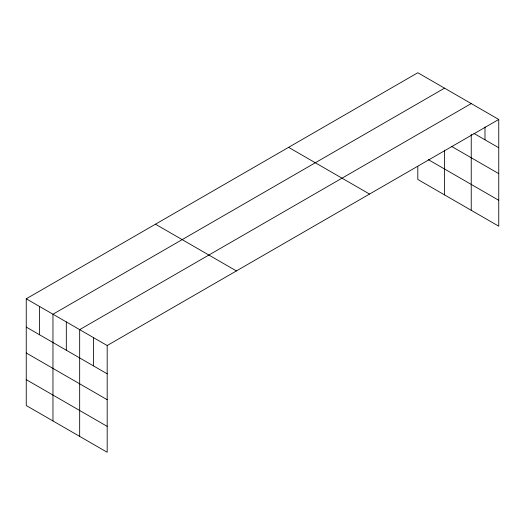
<?xml version="1.0" encoding="UTF-8"?>
<svg xmlns="http://www.w3.org/2000/svg" width="525" height="525" viewBox="0 0 525 525"><rect width="100%" height="100%" fill="white"/><g stroke="black" fill="none" stroke-linecap="round" stroke-linejoin="round"><path stroke-width="0.79" d="M471.233 134.288L471.233 210.308M26.25 298.804L107.185 345.535L107.185 452.261L26.25 405.536L26.25 298.804L417.815 72.739L498.75 119.464L498.75 226.196L417.815 179.465L417.815 166.523M444.524 88.161L52.959 314.226L52.959 420.952M471.233 103.576L79.669 329.647L79.669 436.373M107.185 345.535L498.75 119.464M473.983 133.448L498.75 147.748M451.553 146.39L498.75 173.637M428.354 159.666L498.75 200.307M288.599 147.341L369.534 194.066M155.466 224.201L236.401 270.933M26.25 327.088L107.185 373.813M26.25 352.977L107.185 399.702M26.25 379.647L107.185 426.372M484.988 126.879L484.988 139.808M444.524 150.176L444.524 194.887M93.43 337.588L93.43 365.873M66.314 321.937L66.314 350.214M39.605 306.515L39.605 334.799"/></g></svg>
